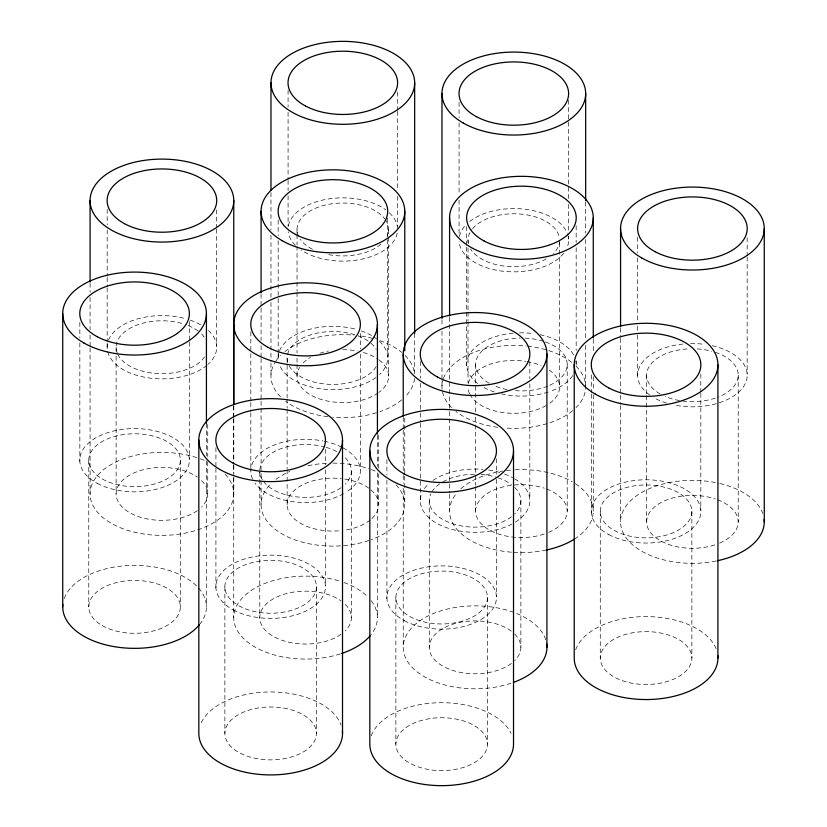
<?xml version="1.0" encoding="UTF-8"?>
<svg xmlns="http://www.w3.org/2000/svg" width="827" height="827" viewBox="0 0 827 827"><rect width="100%" height="100%" fill="white"/><g stroke="black" fill="none" stroke-linecap="round" stroke-linejoin="round"><path stroke-width="0.62" stroke-dasharray="4.13 3.1" d="M747.163 237.773L747.163 255.781M747.163 257.063L747.163 374.135M738.222 375.2L738.222 521.847M700.82 373.99L700.82 391.998M700.82 393.28L700.82 510.352M691.868 511.417A45.805 26.443 0 0 1 623.176 534.314A45.805 26.443 0 0 1 623.176 488.519A45.805 26.443 0 0 1 691.868 511.417L691.868 658.065A45.805 26.443 0 0 1 623.176 680.962A45.805 26.443 0 0 1 623.176 635.167A45.805 26.443 0 0 1 691.868 658.065M646.621 375.2L646.621 394.489M646.621 395.782L646.621 521.847A45.805 26.443 0 0 0 715.324 544.745M637.669 237.328L637.669 252.773M637.669 257.91L637.669 320.948M637.669 326.096L637.669 333.808M637.669 335.1L637.669 376.264M620.57 328.04L620.57 337.085M620.57 338.377L620.57 393.931M620.57 395.223L620.57 404.269M620.57 405.561L620.57 521.847M600.268 511.417L600.268 658.065M593.269 339.266L593.269 353.48M593.269 376.74L593.269 389.662M593.269 394.83L593.269 511.117M591.326 374.838L591.326 392.846M591.326 394.128L591.326 512.482M585.661 202.098L585.661 233.111M585.661 239.572L585.661 340.352M585.661 345.521L585.661 386.871M576.171 225.75L576.171 242.476M576.171 247.614L576.171 350.534M576.171 360.82L576.171 363.394M568.573 100.212L568.573 120.794M568.573 122.086L568.573 199.266M568.573 204.414L568.573 230.144M568.573 236.574L568.573 239.148M567.219 364.459L567.219 511.117M559.621 242.787L559.621 386.871M529.828 361.968L529.828 378.694M529.828 383.831L529.828 499.611M520.876 500.676L520.876 647.334M496.417 458.809L496.417 474.243M496.417 479.391L496.417 596.453M487.475 597.518A45.805 26.443 0 0 1 418.772 620.415A45.805 26.443 0 0 1 418.772 574.62A45.805 26.443 0 0 1 487.475 597.518L487.475 744.176A45.805 26.443 0 0 1 418.772 767.074A45.805 26.443 0 0 1 418.772 721.268A45.805 26.443 0 0 1 487.475 744.176M475.618 364.459L475.618 412.063M475.618 417.201L475.618 423.641M475.618 424.923L475.618 473.809M475.618 475.091L475.618 485.387M475.618 486.669L475.618 511.117A45.805 26.443 0 0 0 544.321 534.015M468.02 240.212L468.02 242.787M468.02 247.935L468.02 310.973M468.02 312.255L468.02 321.258M468.02 322.551L468.02 383.004M466.666 226.598L466.666 245.888M466.666 247.18L466.666 365.524M459.068 102.352L459.068 117.785M459.068 122.934L459.068 194.976M459.068 200.113L459.068 236.14M449.578 317.299L449.578 410.326M449.578 411.619L449.578 482.689M449.578 483.981L449.578 493.026M449.578 494.319L449.578 511.117M441.98 319.677L441.98 326.138M441.98 331.307L441.98 380.41M441.98 381.702L441.98 386.871M429.275 500.676L429.275 647.334M420.323 361.523L420.323 378.249M420.323 383.397L420.323 411.701M420.323 412.983L420.323 421.987M420.323 423.279L420.323 479.877M420.323 481.159L420.323 501.751M414.668 333.488L414.668 374.838M404.765 418.048L404.765 474.905M404.765 476.197L404.765 504.615M403.235 417.346L403.235 428.965M403.235 430.257L403.235 474.191M403.235 475.484L403.235 483.237M403.235 488.406L403.235 647.334M397.57 92.055L397.57 110.063M397.57 111.345L397.57 189.817M397.57 196.257L397.57 228.417M395.875 597.518L395.875 744.176M388.628 229.482L388.628 235.912M388.628 237.194L388.628 376.13M387.677 217.966L387.677 238.548M387.677 239.84L387.677 356.902M386.922 459.657L386.922 475.091M386.922 480.239L386.922 598.583M378.725 435.157L378.725 468.599M378.725 473.747L378.725 504.615M377.422 435.415L377.422 466.428M377.422 472.889L377.422 617.604M360.334 333.529L360.334 348.963M360.334 354.111L360.334 469.881M351.382 470.956L351.382 617.604M325.425 449.361L325.425 464.795M325.425 469.943L325.425 585.723M316.472 586.788A45.805 26.443 0 0 1 247.769 609.685A45.805 26.443 0 0 1 247.769 563.88A45.805 26.443 0 0 1 316.472 586.788L316.472 733.435A45.805 26.443 0 0 1 247.769 756.333A45.805 26.443 0 0 1 247.769 710.538A45.805 26.443 0 0 1 316.472 733.435M297.027 229.482L297.027 233.338M297.027 234.63L297.027 244.916M297.027 246.208L297.027 280.932M297.027 282.224L297.027 291.228M297.027 292.51L297.027 352.974M297.027 358.122L297.027 363.27M297.027 364.552L297.027 376.13M288.075 90.329L288.075 107.055M288.075 112.193L288.075 179.087M288.075 180.379L288.075 190.665M288.075 195.813L288.075 226.691M287.124 357.967L287.124 397.849M287.124 399.131L287.124 408.135M287.124 409.427L287.124 468.599M287.124 469.881L287.124 504.615A45.805 26.443 0 0 0 341.282 530.614M278.172 220.106L278.172 235.54M278.172 240.688L278.172 297.286M278.172 298.568L278.172 352.602M278.172 353.884L278.172 359.032A54.778 31.622 0 0 1 278.792 353.129M270.977 192.66L270.977 230.123M270.977 235.292L270.977 297.317M270.977 302.486L270.977 361.916M270.977 363.208L270.977 376.13M261.084 294.009L261.084 306.931M261.084 308.223L261.084 340.528M261.084 345.696L261.084 357.326M261.084 358.618L261.084 399.958M261.084 401.25L261.084 472.32M261.084 473.613L261.084 504.615M259.781 472.238L259.781 617.604M250.829 331.803L250.829 352.385M250.829 353.667L250.829 401.26M250.829 402.553L250.829 411.557M250.829 412.838L250.829 470.728M233.772 406.026L233.772 417.656M233.772 418.938L233.772 464.164M233.772 465.456L233.772 475.794M233.772 477.086L233.772 493.884M233.731 405.706L233.731 417.335M233.731 418.617L233.731 463.844M233.731 465.136L233.731 472.889M233.731 478.058L233.731 617.604M224.872 586.788L224.872 733.435M216.674 209.81L216.674 227.818M216.674 229.1L216.674 346.162M215.919 447.634L215.919 466.924M215.919 468.216L215.919 587.852M207.732 424.416L207.732 456.576M207.732 461.724L207.732 493.884M206.43 423.393L206.43 455.698M206.43 460.866L206.43 606.863M189.331 321.507L189.331 340.796M189.331 342.089L189.331 459.15M180.379 460.215L180.379 606.863M116.121 347.237L116.121 351.093M116.121 356.241L116.121 493.884M107.179 209.365L107.179 224.799M107.179 229.947L107.179 276.259M107.179 277.541L107.179 286.555M107.179 287.837L107.179 341.871M107.179 343.153L107.179 348.301M90.081 283.279L90.081 292.313M90.081 297.482L90.081 329.787M90.081 334.956L90.081 346.585M90.081 347.878L90.081 493.884M88.778 460.215L88.778 606.863M79.837 322.354L79.837 337.788M79.837 342.936L79.837 461.28M414.544 378.528A71.846 41.474 0 0 1 405.044 396.867M401.684 399.917A71.846 41.474 0 0 1 379.975 411.629M376.409 412.797A71.846 41.474 0 0 1 332.816 417.211M327.864 416.705A71.846 41.474 0 0 1 285.822 401.384M280.601 396.867A71.846 41.474 0 0 1 275.091 362.298M275.742 361.275A71.846 41.474 0 0 1 280.601 355.393M284.881 351.609A71.846 41.474 0 0 1 354.07 335.162M361.42 336.062A71.846 41.474 0 0 1 374.011 338.77M379.975 340.631A71.846 41.474 0 0 1 401.684 352.343M405.044 355.393A71.846 41.474 0 0 1 414.544 373.732M379.159 360.034A45.805 26.443 0 0 1 379.159 392.225M378.218 392.908A45.805 26.443 0 0 1 320.39 399.183A45.805 26.443 0 0 1 299.591 367.405M303.158 362.908A45.805 26.443 0 0 1 310.435 357.429M319.925 353.232A45.805 26.443 0 0 1 328.433 351.03M342.823 349.687A45.805 26.443 0 0 1 357.212 351.03M363.394 352.509A45.805 26.443 0 0 1 378.218 359.352M380.916 244.161A45.805 26.443 0 0 1 327.172 254.334M312.368 249.227A45.805 26.443 0 0 1 300.191 239.137M298.578 236.326A45.805 26.443 0 0 1 327.699 204.517A45.805 26.443 0 0 1 384.803 218.907M385.454 219.827A45.805 26.443 0 0 1 387.067 236.326M397.239 233.142A54.778 31.622 0 0 1 358.67 259.761A54.778 31.622 0 0 1 301.028 249.919M295.415 245.33A54.778 31.622 0 0 1 288.178 231.715M288.406 225.823A54.778 31.622 0 0 1 327.75 199.069A54.778 31.622 0 0 1 385.64 209.748M389.31 212.756A54.778 31.622 0 0 1 397.28 226.06M549.221 370.093A45.805 26.443 0 0 1 547.247 404.951M546.202 405.561A45.805 26.443 0 0 1 470.056 394.655M469.581 393.714A45.805 26.443 0 0 1 468.02 386.871M468.413 383.418A45.805 26.443 0 0 1 525.672 361.327M526.944 361.533A45.805 26.443 0 0 1 541.168 365.658M559.621 240.212A45.805 26.443 0 0 1 553.49 253.434M546.202 258.913A45.805 26.443 0 0 1 470.584 248.948M468.413 243.665A45.805 26.443 0 0 1 471.845 229.637M472.558 228.738A45.805 26.443 0 0 1 522.064 214.203A45.805 26.443 0 0 1 559.445 237.918M563.735 253.248A54.778 31.622 0 0 1 503.178 271.246A54.778 31.622 0 0 1 459.068 241.277M459.409 236.553A54.778 31.622 0 0 1 465.487 225.337M469.736 221.45A54.778 31.622 0 0 1 525.093 209.262A54.778 31.622 0 0 1 567.27 233.286M567.684 234.444A54.778 31.622 0 0 1 567.188 247.366M576.037 366.123A71.846 41.474 0 0 1 576.037 407.608M572.677 410.647A71.846 41.474 0 0 1 505.07 428.035M497.647 427.28A71.846 41.474 0 0 1 455.873 411.391M451.604 407.608A71.846 41.474 0 0 1 442.249 390.468M442.094 389.269A71.846 41.474 0 0 1 443.076 379.655M443.468 378.466A71.846 41.474 0 0 1 526.313 346.017M527.554 346.151A71.846 41.474 0 0 1 572.677 363.084M371.013 489.935A45.805 26.443 0 0 1 371.013 519.304M370.155 520.018A45.805 26.443 0 0 1 344.776 530.159M287.124 504.615A45.805 26.443 0 0 1 341.282 478.616M344.776 479.081A45.805 26.443 0 0 1 370.155 489.222M376.161 366.692A45.805 26.443 0 0 1 331.213 384.39A45.805 26.443 0 0 1 288.685 364.81M287.827 362.567A45.805 26.443 0 0 1 287.3 355.672M287.517 354.514A45.805 26.443 0 0 1 355.827 335.069M358.081 335.876A45.805 26.443 0 0 1 370.155 342.564M371.013 343.288A45.805 26.443 0 0 1 376.161 349.242M379.417 341.241A54.778 31.622 0 0 1 379.696 374.435M376.047 377.474A54.778 31.622 0 0 1 320.876 388.824A54.778 31.622 0 0 1 279.474 364.903M279.567 350.813A54.778 31.622 0 0 1 357.553 329.715M361.182 330.872A54.778 31.622 0 0 1 372.584 336.155M373.67 336.827A54.778 31.622 0 0 1 376.719 338.967M396.05 484.818A71.846 41.474 0 0 1 371.302 539.68M368.842 540.538A71.846 41.474 0 0 1 282.121 533.953A71.846 41.474 0 0 1 270.708 483.878M275.929 479.371A71.846 41.474 0 0 1 289.77 471.462M307.944 465.725A71.846 41.474 0 0 1 326.675 463.296M332.93 463.141A71.846 41.474 0 0 1 368.842 468.702M371.302 469.56A71.846 41.474 0 0 1 377.236 471.969M208.414 330.5A54.778 31.622 0 0 1 207.846 364.48M206.946 365.255A54.778 31.622 0 0 1 142.575 376.823A54.778 31.622 0 0 1 107.51 343.577M108.564 340.083A54.778 31.622 0 0 1 186.551 318.984M190.179 320.132A54.778 31.622 0 0 1 201.592 325.414M204.558 356.892A45.805 26.443 0 0 1 159.363 373.628A45.805 26.443 0 0 1 117.682 354.08M117.217 352.964A45.805 26.443 0 0 1 134.305 326.138A45.805 26.443 0 0 1 183.677 323.957M188.184 325.569A45.805 26.443 0 0 1 200.02 332.547M201.592 334.015A45.805 26.443 0 0 1 204.558 337.571M201.592 480.663A45.805 26.443 0 0 1 201.592 507.106M197.322 510.662A45.805 26.443 0 0 1 130.614 513.185A45.805 26.443 0 0 1 130.614 474.584A45.805 26.443 0 0 1 197.322 477.107M225.058 474.088A71.846 41.474 0 0 1 173.174 534.852A71.846 41.474 0 0 1 91.28 486.328A71.846 41.474 0 0 1 197.849 457.962M200.31 458.82A71.846 41.474 0 0 1 206.233 461.239M546.575 489.015A45.805 26.443 0 0 1 546.575 533.208M475.618 511.117A45.805 26.443 0 0 1 544.321 488.209M712.274 345.717A54.778 31.622 0 0 1 743.711 386.312A54.778 31.622 0 0 1 673.788 404.941M666.645 403.1A54.778 31.622 0 0 1 655.015 398.304M649.598 394.924A54.778 31.622 0 0 1 682.792 344.063M690.576 343.587A54.778 31.622 0 0 1 704.8 344.383M715.324 352.302A45.805 26.443 0 0 1 717.578 397.291M715.324 398.097A45.805 26.443 0 0 1 681.717 400.909M679.298 400.526A45.805 26.443 0 0 1 665.073 396.412M660.029 393.89A45.805 26.443 0 0 1 649.66 365.72A45.805 26.443 0 0 1 690.038 348.787M697.202 348.901A45.805 26.443 0 0 1 711.789 351.237M717.578 499.756A45.805 26.443 0 0 1 717.578 543.949M646.621 521.847A45.805 26.443 0 0 1 715.324 498.95M575.716 649.671A71.846 41.474 0 0 1 646.073 616.591A71.846 41.474 0 0 1 716.43 649.671M510.993 683.257A71.846 41.474 0 0 1 409.107 663.761A71.846 41.474 0 0 1 454.457 607.597A71.846 41.474 0 0 1 545.82 640.119M514.735 634.113A45.805 26.443 0 0 1 514.735 660.556M511.406 663.43A45.805 26.443 0 0 1 444.13 666.831A45.805 26.443 0 0 1 444.13 627.838A45.805 26.443 0 0 1 511.406 631.239M514.735 487.454A45.805 26.443 0 0 1 514.735 513.898M511.406 516.782A45.805 26.443 0 0 1 454.819 524.401A45.805 26.443 0 0 1 430.836 493.833M431.839 491.951A45.805 26.443 0 0 1 439.675 483.898M442.693 481.986A45.805 26.443 0 0 1 475.07 474.233M481.056 474.46A45.805 26.443 0 0 1 496.82 477.406M497.978 477.779A45.805 26.443 0 0 1 511.406 484.581M575.427 483.754A71.846 41.474 0 0 1 574.372 539.142M546.399 550.007A71.846 41.474 0 0 1 512.668 552.281M511.417 552.188A71.846 41.474 0 0 1 456.587 493.243M460.815 488.84A71.846 41.474 0 0 1 502.826 471.049M506.465 470.542A71.846 41.474 0 0 1 513.918 469.86M515.18 469.788A71.846 41.474 0 0 1 572.222 481.779M716.13 561.006A71.846 41.474 0 0 1 620.591 521.072A71.846 41.474 0 0 1 718.663 483.237M719.914 483.526A71.846 41.474 0 0 1 762.773 513.453M514.735 478.864A54.778 31.622 0 0 1 515.097 522.282M512.047 524.018A54.778 31.622 0 0 1 447.428 527.988A54.778 31.622 0 0 1 421.708 493.533M424.447 488.602A54.778 31.622 0 0 1 429.161 483.433M432.955 480.456A54.778 31.622 0 0 1 482.772 469.364M488.716 470.046A54.778 31.622 0 0 1 499.704 472.424M504.553 474.026A54.778 31.622 0 0 1 512.482 477.572M545.458 341.954A45.805 26.443 0 0 1 548.766 385.671M547.681 386.126A45.805 26.443 0 0 1 515.438 390.675M507.023 389.569A45.805 26.443 0 0 1 494.07 385.671M489.036 383.159A45.805 26.443 0 0 1 478.885 354.659A45.805 26.443 0 0 1 520.235 338.026M525 338.098A45.805 26.443 0 0 1 543.163 341.189M572.708 375.572A54.778 31.622 0 0 1 550.4 391.305M548.167 392.06A54.778 31.622 0 0 1 501.565 393.941M494.401 391.977A54.778 31.622 0 0 1 484.012 387.563M477.624 383.459A54.778 31.622 0 0 1 513.091 333.198M519.573 332.847A54.778 31.622 0 0 1 533.808 333.653M540.052 334.718A54.778 31.622 0 0 1 573.824 355.248M575.881 361.048A54.778 31.622 0 0 1 575.83 368.118M371.313 735.772A71.846 41.474 0 0 1 439.592 702.712A71.846 41.474 0 0 1 511.065 733.435M201.281 722.705A71.846 41.474 0 0 1 272.755 691.972A71.846 41.474 0 0 1 341.024 725.041M345.241 604.382A45.805 26.443 0 0 1 345.241 630.825M340.982 634.381A45.805 26.443 0 0 1 274.264 636.904A45.805 26.443 0 0 1 274.264 598.303A45.805 26.443 0 0 1 340.982 600.826M371.209 600.722A71.846 41.474 0 0 1 371.209 634.474M340.342 653.899A71.846 41.474 0 0 1 233.741 617.221A71.846 41.474 0 0 1 341.499 581.681M343.96 582.539A71.846 41.474 0 0 1 367.798 596.867M342.988 447.841A54.778 31.622 0 0 1 345.603 492.551M343.598 493.719A54.778 31.622 0 0 1 254.985 483.082M252.617 479.029A54.778 31.622 0 0 1 268.113 447.872A54.778 31.622 0 0 1 322.975 440.956M324.205 441.204A54.778 31.622 0 0 1 341.933 447.293M345.241 457.734A45.805 26.443 0 0 1 345.241 484.177M340.982 487.734A45.805 26.443 0 0 1 262.945 480.611M262.345 479.681A45.805 26.443 0 0 1 259.781 470.956M259.823 469.808A45.805 26.443 0 0 1 324.949 446.993M326.148 447.324A45.805 26.443 0 0 1 337.964 452.255M198.583 588.028A71.846 41.474 0 0 1 200.206 623.744M64.227 598.469A71.846 41.474 0 0 1 123.151 565.916A71.846 41.474 0 0 1 196.795 586.126M608.662 534.521A54.778 31.622 0 0 0 699.435 518.57A54.778 31.622 0 0 0 630.122 481.159A54.778 31.622 0 0 0 608.662 534.521M404.269 620.622A54.778 31.622 0 0 0 495.032 604.671A54.778 31.622 0 0 0 425.719 567.26A54.778 31.622 0 0 0 404.269 620.622M102.197 625.563A45.805 26.443 0 0 0 178.818 613.706A45.805 26.443 0 0 0 122.727 581.329A45.805 26.443 0 0 0 102.197 625.563M102.197 478.916A45.805 26.443 0 0 0 178.818 467.059A45.805 26.443 0 0 0 122.727 434.671A45.805 26.443 0 0 0 102.197 478.916M97.172 483.319A54.778 31.622 0 0 0 187.946 467.369A54.778 31.622 0 0 0 118.623 429.957A54.778 31.622 0 0 0 97.172 483.319M233.266 609.892A54.778 31.622 0 0 0 324.039 593.931A54.778 31.622 0 0 0 254.716 556.53A54.778 31.622 0 0 0 233.266 609.892"/><path stroke-width="1.24" d="M764.262 228.541L764.262 521.847M717.919 364.769L717.919 658.065M620.57 228.541L620.57 326.748M593.269 217.811A71.846 41.474 0 0 1 485.501 253.734A71.846 41.474 0 0 1 485.501 181.888A71.846 41.474 0 0 1 593.269 217.811L593.269 337.974M585.661 93.565L585.661 200.806M574.227 364.769L574.227 658.065A71.846 41.474 0 0 0 648.151 699.528A71.846 41.474 0 0 0 717.795 655.666M546.916 354.028L546.916 647.334M513.515 450.87A71.846 41.474 0 0 1 405.747 486.793A71.846 41.474 0 0 1 405.747 414.947A71.846 41.474 0 0 1 513.515 450.87L513.515 744.176A71.846 41.474 0 0 1 441.67 785.65A71.846 41.474 0 0 1 369.824 744.176L369.824 450.87M449.578 217.811L449.578 316.007M441.98 93.565L441.98 318.385M414.668 82.824A71.846 41.474 0 0 1 306.9 118.747A71.846 41.474 0 0 1 306.9 46.912A71.846 41.474 0 0 1 414.668 82.824L414.668 333.488M404.765 211.319L404.765 350.865M403.235 354.028L403.235 416.053M377.422 324.298A71.846 41.474 0 0 1 269.654 360.221A71.846 41.474 0 0 1 269.654 288.375A71.846 41.474 0 0 1 377.422 324.298L377.422 434.123M342.512 440.129A71.846 41.474 0 0 1 234.754 476.052A71.846 41.474 0 0 1 234.754 404.207A71.846 41.474 0 0 1 342.512 440.129L342.512 733.435M270.977 82.824L270.977 190.076M261.084 211.319L261.084 292.717M233.772 200.579A71.846 41.474 0 0 1 126.004 236.501A71.846 41.474 0 0 1 126.004 164.656A71.846 41.474 0 0 1 233.772 200.579L233.772 404.734M233.731 324.298L233.731 404.413M206.43 313.567L206.43 423.393M198.831 440.129L198.831 733.435A71.846 41.474 0 0 0 272.755 774.899A71.846 41.474 0 0 0 342.399 731.037M90.081 200.579L90.081 281.986M62.738 313.567L62.738 606.863M546.647 643.726A71.846 41.474 0 0 1 513.453 682.399M764.138 519.449A71.846 41.474 0 0 1 717.402 560.737M574.372 539.142A71.846 41.474 0 0 1 546.399 550.007M370.413 635.467A71.846 41.474 0 0 1 341.499 653.526M199.421 624.736A71.846 41.474 0 0 1 116.7 647.045A71.846 41.474 0 0 1 62.862 604.465M305.411 105.939A54.778 31.622 0 0 0 396.185 89.978A54.778 31.622 0 0 0 326.872 52.577A54.778 31.622 0 0 0 305.411 105.939M476.414 116.669A54.778 31.622 0 0 0 567.188 100.718A54.778 31.622 0 0 0 497.864 63.307A54.778 31.622 0 0 0 476.414 116.669M463.017 122.892A71.846 41.474 0 0 0 583.221 104.295A71.846 41.474 0 0 0 495.228 53.497A71.846 41.474 0 0 0 463.017 122.892M295.518 234.423A54.778 31.622 0 0 0 386.292 218.462A54.778 31.622 0 0 0 316.968 181.061A54.778 31.622 0 0 0 295.518 234.423M282.121 240.647A71.846 41.474 0 0 0 402.325 222.049A71.846 41.474 0 0 0 314.332 171.251A71.846 41.474 0 0 0 282.121 240.647M124.515 223.683A54.778 31.622 0 0 0 215.289 207.732A54.778 31.622 0 0 0 145.976 170.321A54.778 31.622 0 0 0 124.515 223.683M595.275 394.097A71.846 41.474 0 0 0 715.469 375.499A71.846 41.474 0 0 0 627.476 324.701A71.846 41.474 0 0 0 595.275 394.097M655.015 251.656A54.778 31.622 0 0 0 745.778 235.695A54.778 31.622 0 0 0 676.465 198.294A54.778 31.622 0 0 0 655.015 251.656M424.272 383.356A71.846 41.474 0 0 0 544.466 364.769A71.846 41.474 0 0 0 456.483 313.96A71.846 41.474 0 0 0 424.272 383.356M608.662 387.873A54.778 31.622 0 0 0 699.435 371.912A54.778 31.622 0 0 0 630.122 334.511A54.778 31.622 0 0 0 608.662 387.873M641.618 257.879A71.846 41.474 0 0 0 761.812 239.282A71.846 41.474 0 0 0 673.829 188.484A71.846 41.474 0 0 0 641.618 257.879M437.669 377.133A54.778 31.622 0 0 0 528.432 361.182A54.778 31.622 0 0 0 459.119 323.77A54.778 31.622 0 0 0 437.669 377.133M484.012 240.915A54.778 31.622 0 0 0 574.786 224.965A54.778 31.622 0 0 0 505.462 187.553A54.778 31.622 0 0 0 484.012 240.915M404.269 473.974A54.778 31.622 0 0 0 495.032 458.024A54.778 31.622 0 0 0 425.719 420.612A54.778 31.622 0 0 0 404.269 473.974M268.175 347.402A54.778 31.622 0 0 0 358.939 331.451A54.778 31.622 0 0 0 289.626 294.04A54.778 31.622 0 0 0 268.175 347.402M83.775 342.895A71.846 41.474 0 0 0 203.98 324.298A71.846 41.474 0 0 0 115.987 273.499A71.846 41.474 0 0 0 83.775 342.895M97.172 336.672A54.778 31.622 0 0 0 187.946 320.711A54.778 31.622 0 0 0 118.623 283.31A54.778 31.622 0 0 0 97.172 336.672M233.266 463.234A54.778 31.622 0 0 0 324.039 447.283A54.778 31.622 0 0 0 254.716 409.872A54.778 31.622 0 0 0 233.266 463.234"/></g></svg>
